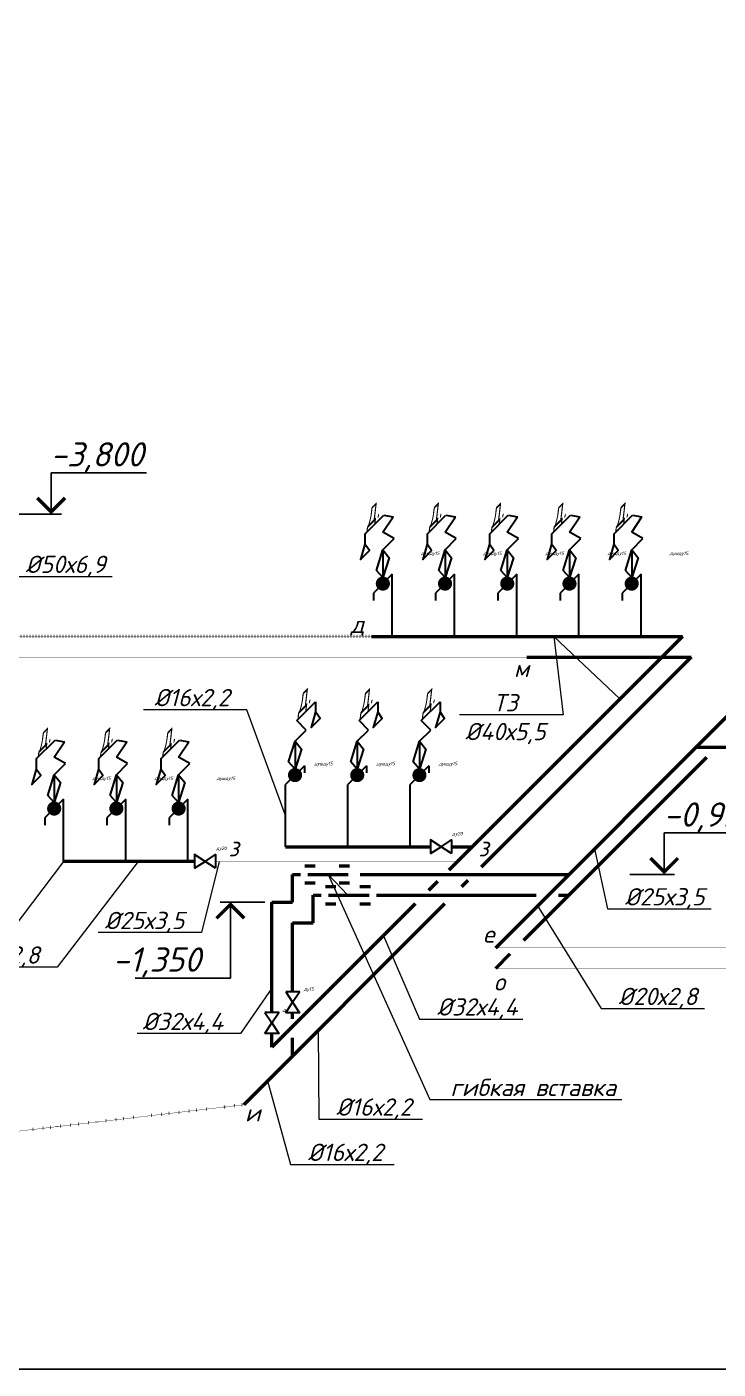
# Model space of a CAD drawing. Header units: millimetres. Extents: x -473555 to 660023, y 5037 to 453528.
# Drawn here: x 115081 to 125083, y 12158 to 31566 of the extents above; entities that cross this region are included whole.
import ezdxf
from ezdxf import colors
from ezdxf.entities.mleader import LeaderData, LeaderLine
from ezdxf.enums import TextEntityAlignment as Align
from ezdxf.math import Vec2, Vec3

# ---------------------------------------------------------------- set-up
doc = ezdxf.new("R2010")
doc.units = ezdxf.units.MM
doc.set_wipeout_variables(frame=1)
doc.linetypes.add('ACAD_ISO07W100', pattern=[3, 0, -3])
doc.layers.add('_ВК-маска', color=255, linetype='Continuous', transparency=0.9)
doc.layers.add('_ВК-Спецификация', color=3, linetype='Continuous', lineweight=15, plot=False, transparency=0.5)
doc.layers.add('ВК_defpoints', color=7, linetype='Continuous', plot=False)
doc.layers.add('ВК_T3', color=1, linetype='Continuous', lineweight=50)
doc.layers.add('ВК_T4', color=30, linetype='Continuous', lineweight=50)
for name, color, linetype in [('ВК_text', 102, 'Continuous'), ('ВК_Т4_текст', 30, 'Continuous'), ('ВК_ТЗ_текст', 1, 'Continuous')]:
    doc.layers.add(name, color=color, linetype=linetype)
doc.styles.add('ISOPEUR', font='isocpeui.ttf')

# ---------------------------------------------------------------- blocks, each defined once
blk = doc.blocks.new('*U34')
at = {"color": 0, "linetype": 'ByBlock', "lineweight": 30}
for p, q in [((-395, 1481), (-123, 1753)), ((-123, 1753), (13, 1728)), ((-136, 1507), (13, 1728)), ((-395, 1481), (-395, 1335)), ((26, 1416), (-136, 1507)), ((-136, 1253), (26, 1416)), ((-136, 1253), (-136, 852)), ((0, 900), (-272, 628)), ((0, 0), (0, 900)), ((-272, 628), (-272, 522))]:
    blk.add_line(p, q, dxfattribs=at)
for points in [[(-395, 1335), (-459, 1111), (-330, 1241)], [(-228, 954), (-136, 1253), (-44, 1139), (-136, 852)]]:
    blk.add_lwpolyline(points, close=True, dxfattribs=at)
at = {"color": 0, "linetype": 'ByBlock', "lineweight": 30, "const_width": 102}
blk.add_lwpolyline([(-187, 764, 1), (-85, 764, 1)], format="xyb", close=True, dxfattribs=at)
at = {"color": 0, "lineweight": -2, "style": 'ISOPEUR', "oblique": 45}
blk.add_text('д.', height=250, rotation=45, dxfattribs=at).set_placement((-362, 1735), align=Align.MIDDLE_CENTER)
at = {"layer": '_ВК-Спецификация', "style": 'ISOPEUR'}
blk.add_attdef('ДУ', text='', height=50, dxfattribs=at).set_placement((549, 1178), align=Align.CENTER)
blk = doc.blocks.new('*U35')
at = {"color": 0, "linetype": 'ByBlock', "lineweight": 30}
for p, q in [((162, 1825), (434, 2096)), ((434, 2096), (434, 1950)), ((299, 1688), (162, 1825)), ((136, 1526), (299, 1688)), ((136, 1526), (136, 1124)), ((272, 1172), (0, 900)), ((272, 1172), (272, 1067)), ((0, 0), (0, 900))]:
    blk.add_line(p, q, dxfattribs=at)
for points in [[(434, 1950), (369, 1726), (498, 1856)], [(44, 1226), (136, 1526), (228, 1411), (136, 1124)]]:
    blk.add_lwpolyline(points, close=True, dxfattribs=at)
at = {"color": 0, "linetype": 'ByBlock', "lineweight": 30, "const_width": 102}
blk.add_lwpolyline([(85, 1036, 1), (187, 1036, 1)], format="xyb", close=True, dxfattribs=at)
at = {"color": 0, "lineweight": -2, "style": 'ISOPEUR', "oblique": 45}
blk.add_text('д.', height=250, rotation=45, dxfattribs=at).set_placement((185, 2090), align=Align.MIDDLE_CENTER)
at = {"layer": '_ВК-Спецификация', "style": 'ISOPEUR'}
blk.add_attdef('ДУ', text='', height=50, dxfattribs=at).set_placement((549, 1178), align=Align.CENTER)
blk = doc.blocks.new('_None')
blk = doc.blocks.new('*U102')
blk.add_wipeout([(0, 0), (-100, 151), (100, 151)]).dxf.layer = '_ВК-маска'
blk.add_wipeout([(0, 0), (-100, 151), (100, 151)]).dxf.layer = '_ВК-маска'
blk.add_wipeout([(-100, 151), (100, 151), (0, 0)]).dxf.layer = '_ВК-маска'
at = {"linetype": 'ByBlock', "lineweight": 30}
blk.add_lwpolyline([(-100, 151), (0, 0), (100, 151), (-100, 151)], dxfattribs=at)
at = {"layer": '_ВК-Спецификация', "style": 'ISOPEUR'}
blk.add_attdef('ДУ', text='', height=50, dxfattribs=at).set_placement((235, 165), align=Align.CENTER)
blk.add_wipeout([(0, 0), (-100, -152), (100, -152)]).dxf.layer = '_ВК-маска'
at = {"linetype": 'ByBlock', "lineweight": 30}
blk.add_lwpolyline([(-100, -152), (0, 0), (100, -152), (-100, -152)], dxfattribs=at)
blk = doc.blocks.new('*U104')
blk.add_wipeout([(0, 0), (-152, -100), (-152, 100)]).dxf.layer = '_ВК-маска'
blk.add_wipeout([(0, 0), (-152, -100), (-152, 100)]).dxf.layer = '_ВК-маска'
blk.add_wipeout([(-152, -100), (-152, 100), (0, 0)]).dxf.layer = '_ВК-маска'
at = {"linetype": 'ByBlock', "lineweight": 30}
blk.add_lwpolyline([(-152, -100), (0, 0), (-152, 100), (-152, -100)], dxfattribs=at)
blk.add_wipeout([(0, 0), (151, -100), (151, 100)]).dxf.layer = '_ВК-маска'
blk.add_lwpolyline([(151, -100), (0, 0), (151, 100), (151, -100)], dxfattribs=at)
at = {"layer": '_ВК-Спецификация', "style": 'ISOPEUR'}
blk.add_attdef('ДУ', text='', height=50, dxfattribs=at).set_placement((235, 165), align=Align.CENTER)

msp = doc.modelspace()

# ---------------------------------------------------------------- linework, layer by layer
at = {"layer": 'ВК_defpoints', "color": 1}
msp.add_lwpolyline([(81941, 36314.1), (148693.1, 36314.1), (148693.1, 12158.1), (81941, 12158.1)], close=True, dxfattribs=at)
at = {"layer": 'ВК_T3'}
for p, q in [((121865.1, 18251.7), (126814.8, 23201.5)), ((120065.4, 22752.1), (124565.4, 22752.1)), ((124565.4, 22752.1), (121188.4, 19375)), ((124764.2, 21150.9), (127964.2, 21150.9)), ((118824.9, 19711.5), (120923.4, 19711.5)), ((121226.4, 19711.5), (121524.9, 19711.5)), ((117509.7, 19499.4), (115612.7, 19499.4)), ((119100.7, 19437.4), (119250.7, 19437.4)), ((119600.7, 19437.4), (119750.7, 19437.4)), ((118925.7, 18912.4), (118925.7, 19312.4)), ((118925.7, 19312.4), (119038.1, 19312.4)), ((119146.8, 19312.4), (119732, 19312.4)), ((119903.3, 19312.4), (122925.7, 19312.4)), ((119100.7, 19187.4), (119250.7, 19187.4)), ((119400.7, 19137.4), (119550.7, 19137.4)), ((119600.7, 19187.4), (119750.7, 19187.4)), ((119900.7, 19137.4), (120050.7, 19137.4)), ((121020.1, 19206.8), (120892.3, 19079)), ((118625.7, 18912.4), (118925.7, 18912.4)), ((118625.7, 17315.4), (118625.7, 18912.4)), ((120700.4, 18887), (118625.7, 16812.4)), ((119225.7, 19012.4), (119338.1, 19012.4)), ((119400.7, 18887.4), (119550.7, 18887.4)), ((119446.8, 19012.4), (120032, 19012.4)), ((119900.7, 18887.4), (120050.7, 18887.4)), ((118625.7, 16812.4), (118625.7, 17012.4))]:
    msp.add_line(p, q, dxfattribs=at)
at = {"layer": 'ВК_T3', "linetype": 'ACAD_ISO07W100'}
for p, q in [((120065.4, 22752.1), (114065.4, 22752.1)), ((121312.7, 19499.4), (117812.7, 19499.4)), ((121865.1, 18251.7), (130543.1, 18251.7))]:
    msp.add_line(p, q, dxfattribs=at)
at = {"layer": 'ВК_T4', "linetype": 'ACAD_ISO07W100'}
for p, q in [((122315.4, 22452.1), (114065.4, 22452.1)), ((121865.1, 17951.7), (130550, 17951.7)), ((118218.6, 15981), (106493.7, 14606.8))]:
    msp.add_line(p, q, dxfattribs=at)
at = {"layer": 'ВК_T4'}
for p, q in [((124689.7, 22452.1), (121652.7, 19415.1)), ((122315.4, 22452.1), (124689.7, 22452.1)), ((122273.4, 18360.1), (124918.4, 21005)), ((121460.9, 19223.3), (121369.3, 19131.7)), ((121123.1, 18885.5), (118218.6, 15981)), ((119225.7, 18612.4), (119225.7, 19012.4)), ((120137.6, 19012.4), (122451.7, 19012.4)), ((122774.6, 19012.4), (122925.7, 19012.4)), ((118925.7, 18612.4), (119225.7, 18612.4)), ((118925.7, 17615.4), (118925.7, 18612.4)), ((121865.1, 17951.7), (122074.3, 18161)), ((118925.7, 17225.4), (118925.7, 17312.4)), ((118925.7, 16688.1), (118925.7, 16948.3))]:
    msp.add_line(p, q, dxfattribs=at)
at = {"layer": 'ВК_ТЗ_текст', "linetype": 'Continuous'}
for p, q in [((115433.2, 24519.9), (115433.2, 25119.9)), ((115433.2, 25119.9), (116810.7, 25119.9)), ((114933.2, 24519.9), (115583.2, 24519.9)), ((124302.4, 19312.4), (124302.4, 19912.4)), ((124302.4, 19912.4), (125679.9, 19912.4)), ((123802.4, 19312.4), (124452.4, 19312.4)), ((118525.7, 18912.4), (117875.7, 18912.4)), ((118025.7, 18912.4), (118025.7, 17812.4)), ((118025.7, 17812.4), (116648.2, 17812.4))]:
    msp.add_line(p, q, dxfattribs=at)
for points in [[(115233.2, 24755.2, 50, 50, 0), (115433.2, 24555.2, 50, 50, 0), (115633.2, 24755.2, 50, 50, 0)], [(124102.4, 19547.7, 50, 50, 0), (124302.4, 19347.7, 50, 50, 0), (124502.4, 19547.7, 50, 50, 0)], [(118225.7, 18677, 50, 50, 0), (118025.7, 18877, 50, 50, 0), (117825.7, 18677, 50, 50, 0)]]:
    msp.add_lwpolyline(points, format="xyseb", dxfattribs=at)

# ---------------------------------------------------------------- block references
at = {"layer": 'ВК_T3'}
for name, p in [('*U34', (120367.6, 22752.1)), ('*U34', (121267.6, 22752.1)), ('*U34', (122167.6, 22752.1)), ('*U34', (123067.6, 22752.1)), ('*U34', (123967.6, 22752.1)), ('*U35', (118824.9, 19711.5)), ('*U35', (119724.9, 19711.5)), ('*U35', (120624.9, 19711.5)), ('*U34', (115612.7, 19499.4)), ('*U34', (116512.7, 19499.4)), ('*U34', (117412.7, 19499.4))]:
    msp.add_blockref(name, p, dxfattribs=at).add_auto_attribs({'ДУ': 'душду15'})

# ---------------------------------------------------------------- texts
at = {"layer": 'ВК_T4', "linetype": 'Continuous', "style": 'ISOPEUR'}
for s, p in [('м', (122127.2, 22164.3)), ('о', (121838.2, 17631.9)), ('и', (118237.1, 15738.9))]:
    msp.add_text(s, height=250, dxfattribs=at).set_placement(p)
at = {"layer": 'ВК_text', "linetype": 'Continuous', "style": 'ISOPEUR'}
for s, p in [('з', (117999.1, 19571)), ('з', (121613.3, 19571)), ('e', (121672, 18323.4))]:
    msp.add_text(s, height=250, dxfattribs=at).set_placement(p)
at = {"layer": 'ВК_ТЗ_текст', "linetype": 'Continuous', "style": 'ISOPEUR'}
for s, height, p in [('-3,800', 350, (115423.8, 25209.9)), ('д', 250, (119765.5, 22801.4)), ('-0,950', 350, (124293, 20002.4)), ('-1,350', 350, (116324.3, 17905.6))]:
    msp.add_text(s, height=height, dxfattribs=at).set_placement(p)

# ---------------------------------------------------------------- leaders
at = {"layer": 'ВК_Т4_текст', "linetype": 'Continuous'}
ml = msp.add_multileader_mtext('Standard', dxfattribs=at)
ml.set_content('гибкая вставка', color=256, style='ISOPEUR')
ml.set_leader_properties(lineweight=15)
ml.set_arrow_properties(name='NONE')
ml.build(insert=Vec2(0, 0))
ml.multileader.update_dxf_attribs({"text_left_attachment_type": 6, "text_right_attachment_type": 6, "dogleg_length": 0.1, "arrow_head_size": 400, "scale": 100})
ctx = ml.context
ctx.base_point, ctx.scale, ctx.char_height, ctx.arrow_head_size, ctx.landing_gap_size, ctx.plane_origin = Vec3(120922.9, 16057.2), 100, 250, 400, 200, Vec3(114473.5, 7844.1)
ctx.left_attachment, ctx.right_attachment, ctx.text_align_type = 6, 6, 1
notes = []
notes.append((ctx, [(1, (1, 1, 0), (120912.9, 16057.2), (1, 0), 10, [(1, [(119727.1, 19012.4), (119439.4, 19312.4)], 0, [])])]))
ctx.mtext.insert, ctx.mtext.alignment, ctx.mtext.flow_direction = Vec3(122408.4, 16357.2), 2, 5
ml = msp.add_multileader_mtext('Standard', dxfattribs=at)
ml.set_content('%%C16х2,2', color=256, style='ISOPEUR')
ml.set_leader_properties(lineweight=15)
ml.set_arrow_properties(name='NONE')
ml.build(insert=Vec2(0, 0))
ml.multileader.update_dxf_attribs({"text_left_attachment_type": 6, "text_right_attachment_type": 6, "dogleg_length": 0.1, "arrow_head_size": 400, "scale": 100})
ctx = ml.context
ctx.base_point, ctx.scale, ctx.char_height, ctx.arrow_head_size, ctx.landing_gap_size, ctx.plane_origin = Vec3(119317.7, 15773), 100, 250, 400, 200, Vec3(109808.3, 4743.1)
ctx.left_attachment, ctx.right_attachment, ctx.text_align_type = 6, 6, 1
notes.append((ctx, [(1, (1, 1, 0), (119307.7, 15773), (1, 0), 10, [(0, [(119295.5, 17057.9)], 0, [])])]))
ctx.mtext.insert, ctx.mtext.alignment, ctx.mtext.flow_direction = Vec3(120102.5, 16073), 2, 5
ml = msp.add_multileader_mtext('Standard', dxfattribs=at)
ml.set_content('%%C16х2,2', color=256, style='ISOPEUR')
ml.set_leader_properties(lineweight=15)
ml.set_arrow_properties(name='NONE')
ml.build(insert=Vec2(0, 0))
ml.multileader.update_dxf_attribs({"text_left_attachment_type": 6, "text_right_attachment_type": 6, "dogleg_length": 0.1, "arrow_head_size": 400, "scale": 100})
ctx = ml.context
ctx.base_point, ctx.scale, ctx.char_height, ctx.arrow_head_size, ctx.landing_gap_size, ctx.plane_origin = Vec3(118905.8, 15118.2), 100, 250, 400, 200, Vec3(112262, 6476.6)
ctx.left_attachment, ctx.right_attachment, ctx.text_align_type = 6, 6, 1
notes.append((ctx, [(1, (1, 1, 0), (118895.8, 15118.2), (1, 0), 10, [(0, [(118564.7, 16327.1)], 0, [])])]))
ctx.mtext.insert, ctx.mtext.alignment, ctx.mtext.flow_direction = Vec3(119690.5, 15418.2), 2, 5
at = {"layer": 'ВК_ТЗ_текст', "linetype": 'Continuous'}
ml = msp.add_multileader_mtext('Standard', dxfattribs=at)
ml.set_content('%%C50х6,9', color=256, style='ISOPEUR')
ml.set_leader_properties(lineweight=15)
ml.set_arrow_properties(name='NONE')
ml.build(insert=Vec2(0, 0))
ml.multileader.update_dxf_attribs({"text_left_attachment_type": 6, "text_right_attachment_type": 6, "dogleg_length": 0.1, "arrow_head_size": 400, "scale": 100})
ctx = ml.context
ctx.base_point, ctx.scale, ctx.char_height, ctx.arrow_head_size, ctx.landing_gap_size, ctx.plane_origin = Vec3(114828, 23620.3), 100, 250, 400, 200, Vec3(108821.9, 14920.3)
ctx.left_attachment, ctx.right_attachment, ctx.text_align_type = 6, 6, 1
notes.append((ctx, [(1, (1, 1, 0), (114818, 23620.3), (1, 0), 10, [(0, [(114317.7, 24004.3)], 0, [])])]))
ctx.mtext.insert, ctx.mtext.alignment, ctx.mtext.flow_direction = Vec3(115641.4, 23920.3), 2, 5
ml = msp.add_multileader_mtext('Standard', dxfattribs=at)
ml.set_content('Т3\\P%%C40х5,5', color=256, style='ISOPEUR')
ml.set_leader_properties(lineweight=15)
ml.set_arrow_properties(name='NONE')
ml.build(insert=Vec2(0, 0))
ml.multileader.update_dxf_attribs({"text_left_attachment_type": 6, "text_right_attachment_type": 6, "dogleg_length": 0.1, "arrow_head_size": 400, "scale": 100})
ctx = ml.context
ctx.base_point, ctx.scale, ctx.char_height, ctx.arrow_head_size, ctx.landing_gap_size, ctx.plane_origin = Vec3(121178.9, 21618.9), 100, 250, 400, 200, Vec3(115172.8, 12918.9)
ctx.left_attachment, ctx.right_attachment, ctx.text_align_type = 6, 6, 1
notes.append((ctx, [(0, (1, 1, 0), (122840.2, 21618.9), (-1, 0), 10, [(1, [(123661.6, 21848.2), (122707.3, 22752.1)], 0, [])])]))
ctx.mtext.insert, ctx.mtext.alignment, ctx.mtext.flow_direction = Vec3(122004.5, 21918.9), 2, 5
ml = msp.add_multileader_mtext('Standard', dxfattribs=at)
ml.set_content('%%C16х2,2', color=256, style='ISOPEUR')
ml.set_leader_properties(lineweight=15)
ml.set_arrow_properties(name='NONE')
ml.build(insert=Vec2(0, 0))
ml.multileader.update_dxf_attribs({"text_left_attachment_type": 6, "text_right_attachment_type": 6, "dogleg_length": 0.1, "arrow_head_size": 400, "scale": 100})
ctx = ml.context
ctx.base_point, ctx.scale, ctx.char_height, ctx.arrow_head_size, ctx.landing_gap_size, ctx.plane_origin = Vec3(116685.9, 21693.2), 100, 250, 400, 200, Vec3(106913.3, 10635.2)
ctx.left_attachment, ctx.right_attachment, ctx.text_align_type = 6, 6, 1
notes.append((ctx, [(0, (1, 1, 0), (118265.4, 21693.2), (-1, 0), 10, [(0, [(118824.9, 20161.5)], 0, [])])]))
ctx.mtext.insert, ctx.mtext.alignment, ctx.mtext.flow_direction = Vec3(117470.6, 21993.2), 2, 5
ml = msp.add_multileader_mtext('Standard', dxfattribs=at)
ml.set_content('%%C32х4,4', color=256, style='ISOPEUR')
ml.set_leader_properties(lineweight=15)
ml.set_arrow_properties(name='NONE')
ml.build(insert=Vec2(0, 0))
ml.multileader.update_dxf_attribs({"text_left_attachment_type": 6, "text_right_attachment_type": 6, "dogleg_length": 0.1, "arrow_head_size": 400, "scale": 100})
ctx = ml.context
ctx.base_point, ctx.scale, ctx.char_height, ctx.arrow_head_size, ctx.landing_gap_size, ctx.plane_origin = Vec3(92147.7, 19681.5), 100, 250, 400, 200, Vec3(97470, 12167.7)
ctx.left_attachment, ctx.right_attachment, ctx.text_align_type = 6, 6, 1
notes.append((ctx, [(0, (1, 1, 0), (92137.7, 19681.5), (1, 0), 10, [(0, [(92284.3, 20400.3)], 0, [])])]))
ctx.mtext.insert, ctx.mtext.rotation, ctx.mtext.width, ctx.mtext.defined_height, ctx.mtext.alignment, ctx.mtext.flow_direction = Vec3(92973.8, 19981.5), 6.2831853, 501.929, 594.3, 2, 5
ml = msp.add_multileader_mtext('Standard', dxfattribs=at)
ml.set_content('%%C25х3,5', color=256, style='ISOPEUR')
ml.set_leader_properties(lineweight=15)
ml.set_arrow_properties(name='NONE')
ml.build(insert=Vec2(0, 0))
ml.multileader.update_dxf_attribs({"text_left_attachment_type": 6, "text_right_attachment_type": 6, "dogleg_length": 0.1, "arrow_head_size": 400, "scale": 100})
ctx = ml.context
ctx.base_point, ctx.scale, ctx.char_height, ctx.arrow_head_size, ctx.landing_gap_size, ctx.plane_origin = Vec3(123492.2, 18812.4), 100, 250, 400, 200, Vec3(113942.5, 6739.7)
ctx.left_attachment, ctx.right_attachment, ctx.text_align_type = 6, 6, 1
notes.append((ctx, [(1, (1, 1, 0), (123482.2, 18812.4), (1, 0), 10, [(0, [(123295.4, 19682)], 0, [])])]))
ctx.mtext.insert, ctx.mtext.alignment, ctx.mtext.flow_direction = Vec3(124308.5, 19112.4), 2, 5
ml = msp.add_multileader_mtext('Standard', dxfattribs=at)
ml.set_content('%%C16х2,2', color=256, style='ISOPEUR')
ml.set_leader_properties(lineweight=15)
ml.set_arrow_properties(name='NONE')
ml.build(insert=Vec2(0, 0))
ml.multileader.update_dxf_attribs({"text_left_attachment_type": 6, "text_right_attachment_type": 6, "dogleg_length": 0.1, "arrow_head_size": 400, "scale": 100})
ctx = ml.context
ctx.base_point, ctx.scale, ctx.char_height, ctx.arrow_head_size, ctx.landing_gap_size, ctx.plane_origin = Vec3(113286.8, 18511.1), 100, 250, 400, 200, Vec3(103514.2, 7453.1)
ctx.left_attachment, ctx.right_attachment, ctx.text_align_type = 6, 6, 1
notes.append((ctx, [(0, (1, 1, 0), (114866.3, 18511.1), (-1, 0), 10, [(0, [(115612.7, 19499.4)], 0, [])])]))
ctx.mtext.insert, ctx.mtext.alignment, ctx.mtext.flow_direction = Vec3(114071.6, 18811.1), 2, 5
ml = msp.add_multileader_mtext('Standard', dxfattribs=at)
ml.set_content('%%C20х2,8', color=256, style='ISOPEUR')
ml.set_leader_properties(lineweight=15)
ml.set_arrow_properties(name='NONE')
ml.build(insert=Vec2(0, 0))
ml.multileader.update_dxf_attribs({"text_left_attachment_type": 6, "text_right_attachment_type": 6, "dogleg_length": 0.1, "arrow_head_size": 400, "scale": 100})
ctx = ml.context
ctx.base_point, ctx.scale, ctx.char_height, ctx.arrow_head_size, ctx.landing_gap_size, ctx.plane_origin = Vec3(113881.5, 17971), 100, 250, 400, 200, Vec3(106148.1, 7146.4)
ctx.left_attachment, ctx.right_attachment, ctx.text_align_type = 6, 6, 1
notes.append((ctx, [(0, (1, 1, 0), (115518.8, 17971), (-1, 0), 10, [(0, [(116690.1, 19499.4)], 0, [])])]))
ctx.mtext.insert, ctx.mtext.alignment, ctx.mtext.flow_direction = Vec3(114695.1, 18271), 2, 5
ml = msp.add_multileader_mtext('Standard', dxfattribs=at)
ml.set_content('%%C20х2,8', color=256, style='ISOPEUR')
ml.set_leader_properties(lineweight=15)
ml.set_arrow_properties(name='NONE')
ml.build(insert=Vec2(0, 0))
ml.multileader.update_dxf_attribs({"text_left_attachment_type": 6, "text_right_attachment_type": 6, "dogleg_length": 0.1, "arrow_head_size": 400, "scale": 100})
ctx = ml.context
ctx.base_point, ctx.scale, ctx.char_height, ctx.arrow_head_size, ctx.landing_gap_size, ctx.plane_origin = Vec3(123397.6, 17372.3), 100, 250, 400, 200, Vec3(113485.4, 5507.8)
ctx.left_attachment, ctx.right_attachment, ctx.text_align_type = 6, 6, 1
notes.append((ctx, [(1, (1, 1, 0), (123387.6, 17372.3), (1, 0), 10, [(0, [(122470.6, 18857.3)], 0, [])])]))
ctx.mtext.insert, ctx.mtext.alignment, ctx.mtext.flow_direction = Vec3(124211.3, 17672.3), 2, 5
ml = msp.add_multileader_mtext('Standard', dxfattribs=at)
ml.set_content('%%C32х4,4', color=256, style='ISOPEUR')
ml.set_leader_properties(lineweight=15)
ml.set_arrow_properties(name='NONE')
ml.build(insert=Vec2(0, 0))
ml.multileader.update_dxf_attribs({"text_left_attachment_type": 6, "text_right_attachment_type": 6, "dogleg_length": 0.1, "arrow_head_size": 400, "scale": 100})
ctx = ml.context
ctx.base_point, ctx.scale, ctx.char_height, ctx.arrow_head_size, ctx.landing_gap_size, ctx.plane_origin = Vec3(120770.9, 17220.4), 100, 250, 400, 200, Vec3(111221.2, 5147.7)
ctx.left_attachment, ctx.right_attachment, ctx.text_align_type = 6, 6, 1
notes.append((ctx, [(1, (1, 1, 0), (120760.9, 17220.4), (1, 0), 10, [(0, [(120238.8, 18425.4)], 0, [])])]))
ctx.mtext.insert, ctx.mtext.alignment, ctx.mtext.flow_direction = Vec3(121597, 17520.4), 2, 5
ml = msp.add_multileader_mtext('Standard', dxfattribs=at)
ml.set_content('%%C32х4,4', color=256, style='ISOPEUR')
ml.set_leader_properties(lineweight=15)
ml.set_arrow_properties(name='NONE')
ml.build(insert=Vec2(0, 0))
ml.multileader.update_dxf_attribs({"text_left_attachment_type": 6, "text_right_attachment_type": 6, "dogleg_length": 0.1, "arrow_head_size": 400, "scale": 100})
ctx = ml.context
ctx.base_point, ctx.scale, ctx.char_height, ctx.arrow_head_size, ctx.landing_gap_size, ctx.plane_origin = Vec3(116511.7, 17010.4), 100, 250, 400, 200, Vec3(110681.7, 12663.4)
ctx.left_attachment, ctx.right_attachment, ctx.text_align_type = 6, 6, 1
notes.append((ctx, [(0, (1, 1, 0), (118173.9, 17010.4), (-1, 0), 10, [(0, [(118625.7, 17664.4)], 0, [])])]))
ctx.mtext.insert, ctx.mtext.alignment, ctx.mtext.flow_direction = Vec3(117337.8, 17310.4), 2, 5
for ctx, leaders in notes:
    for number, flags, end, landing, length, lines in leaders:
        leader = LeaderData()
        leader.index, (leader.has_last_leader_line, leader.has_dogleg_vector, leader.attachment_direction) = number, flags
        leader.last_leader_point, leader.dogleg_vector, leader.dogleg_length = Vec3(end), Vec3(landing), length
        for number, points, colour, breaks in lines:
            line = LeaderLine()
            line.index, line.vertices, line.color, line.breaks = number, Vec3.list(points), colors.encode_raw_color(colour), breaks
            leader.lines.append(line)
        ctx.leaders.append(leader)

# ---------------------------------------------------------------- next in the draw order: block references
at = {"layer": 'ВК_T3'}
for name, p, values in [('*U104', (121074.9, 19711.5), {'ДУ': 'ду20'}), ('*U104', (117661.2, 19499.4), {'ДУ': 'ду20'}), ('*U102', (118625.7, 17163.9), {'ДУ': 'ду25'})]:
    msp.add_blockref(name, p, dxfattribs=at).add_auto_attribs(values)

# ---------------------------------------------------------------- next in the draw order: block references
msp.add_blockref('*U102', (118925.7, 17463.9), dxfattribs=at).add_auto_attribs({'ДУ': 'ду15'})

# ---------------------------------------------------------------- next in the draw order: leaders
at = {"layer": 'ВК_ТЗ_текст', "linetype": 'Continuous'}
ml = msp.add_multileader_mtext('Standard', dxfattribs=at)
ml.set_content('%%C25х3,5', color=256, style='ISOPEUR')
ml.set_leader_properties(lineweight=15)
ml.set_arrow_properties(name='NONE')
ml.build(insert=Vec2(0, 0))
ml.multileader.update_dxf_attribs({"text_left_attachment_type": 6, "text_right_attachment_type": 6, "dogleg_length": 0.1, "arrow_head_size": 400, "scale": 100})
ctx = ml.context
ctx.base_point, ctx.scale, ctx.char_height, ctx.arrow_head_size, ctx.landing_gap_size, ctx.plane_origin = Vec3(115967.2, 18470.3), 100, 250, 400, 200, Vec3(108389.3, 7795.7)
ctx.left_attachment, ctx.right_attachment, ctx.text_align_type = 6, 6, 1
notes = []
notes.append((ctx, [(0, (1, 1, 0), (117610, 18470.3), (-1, 0), 10, [(0, [(117862.2, 19499.4)], 0, [])])]))
ctx.mtext.insert, ctx.mtext.alignment, ctx.mtext.flow_direction = Vec3(116783.6, 18770.3), 2, 5
for ctx, leaders in notes:
    for number, flags, end, landing, length, lines in leaders:
        leader = LeaderData()
        leader.index, (leader.has_last_leader_line, leader.has_dogleg_vector, leader.attachment_direction) = number, flags
        leader.last_leader_point, leader.dogleg_vector, leader.dogleg_length = Vec3(end), Vec3(landing), length
        for number, points, colour, breaks in lines:
            line = LeaderLine()
            line.index, line.vertices, line.color, line.breaks = number, Vec3.list(points), colors.encode_raw_color(colour), breaks
            leader.lines.append(line)
        ctx.leaders.append(leader)

doc.saveas('drawing.dxf')
